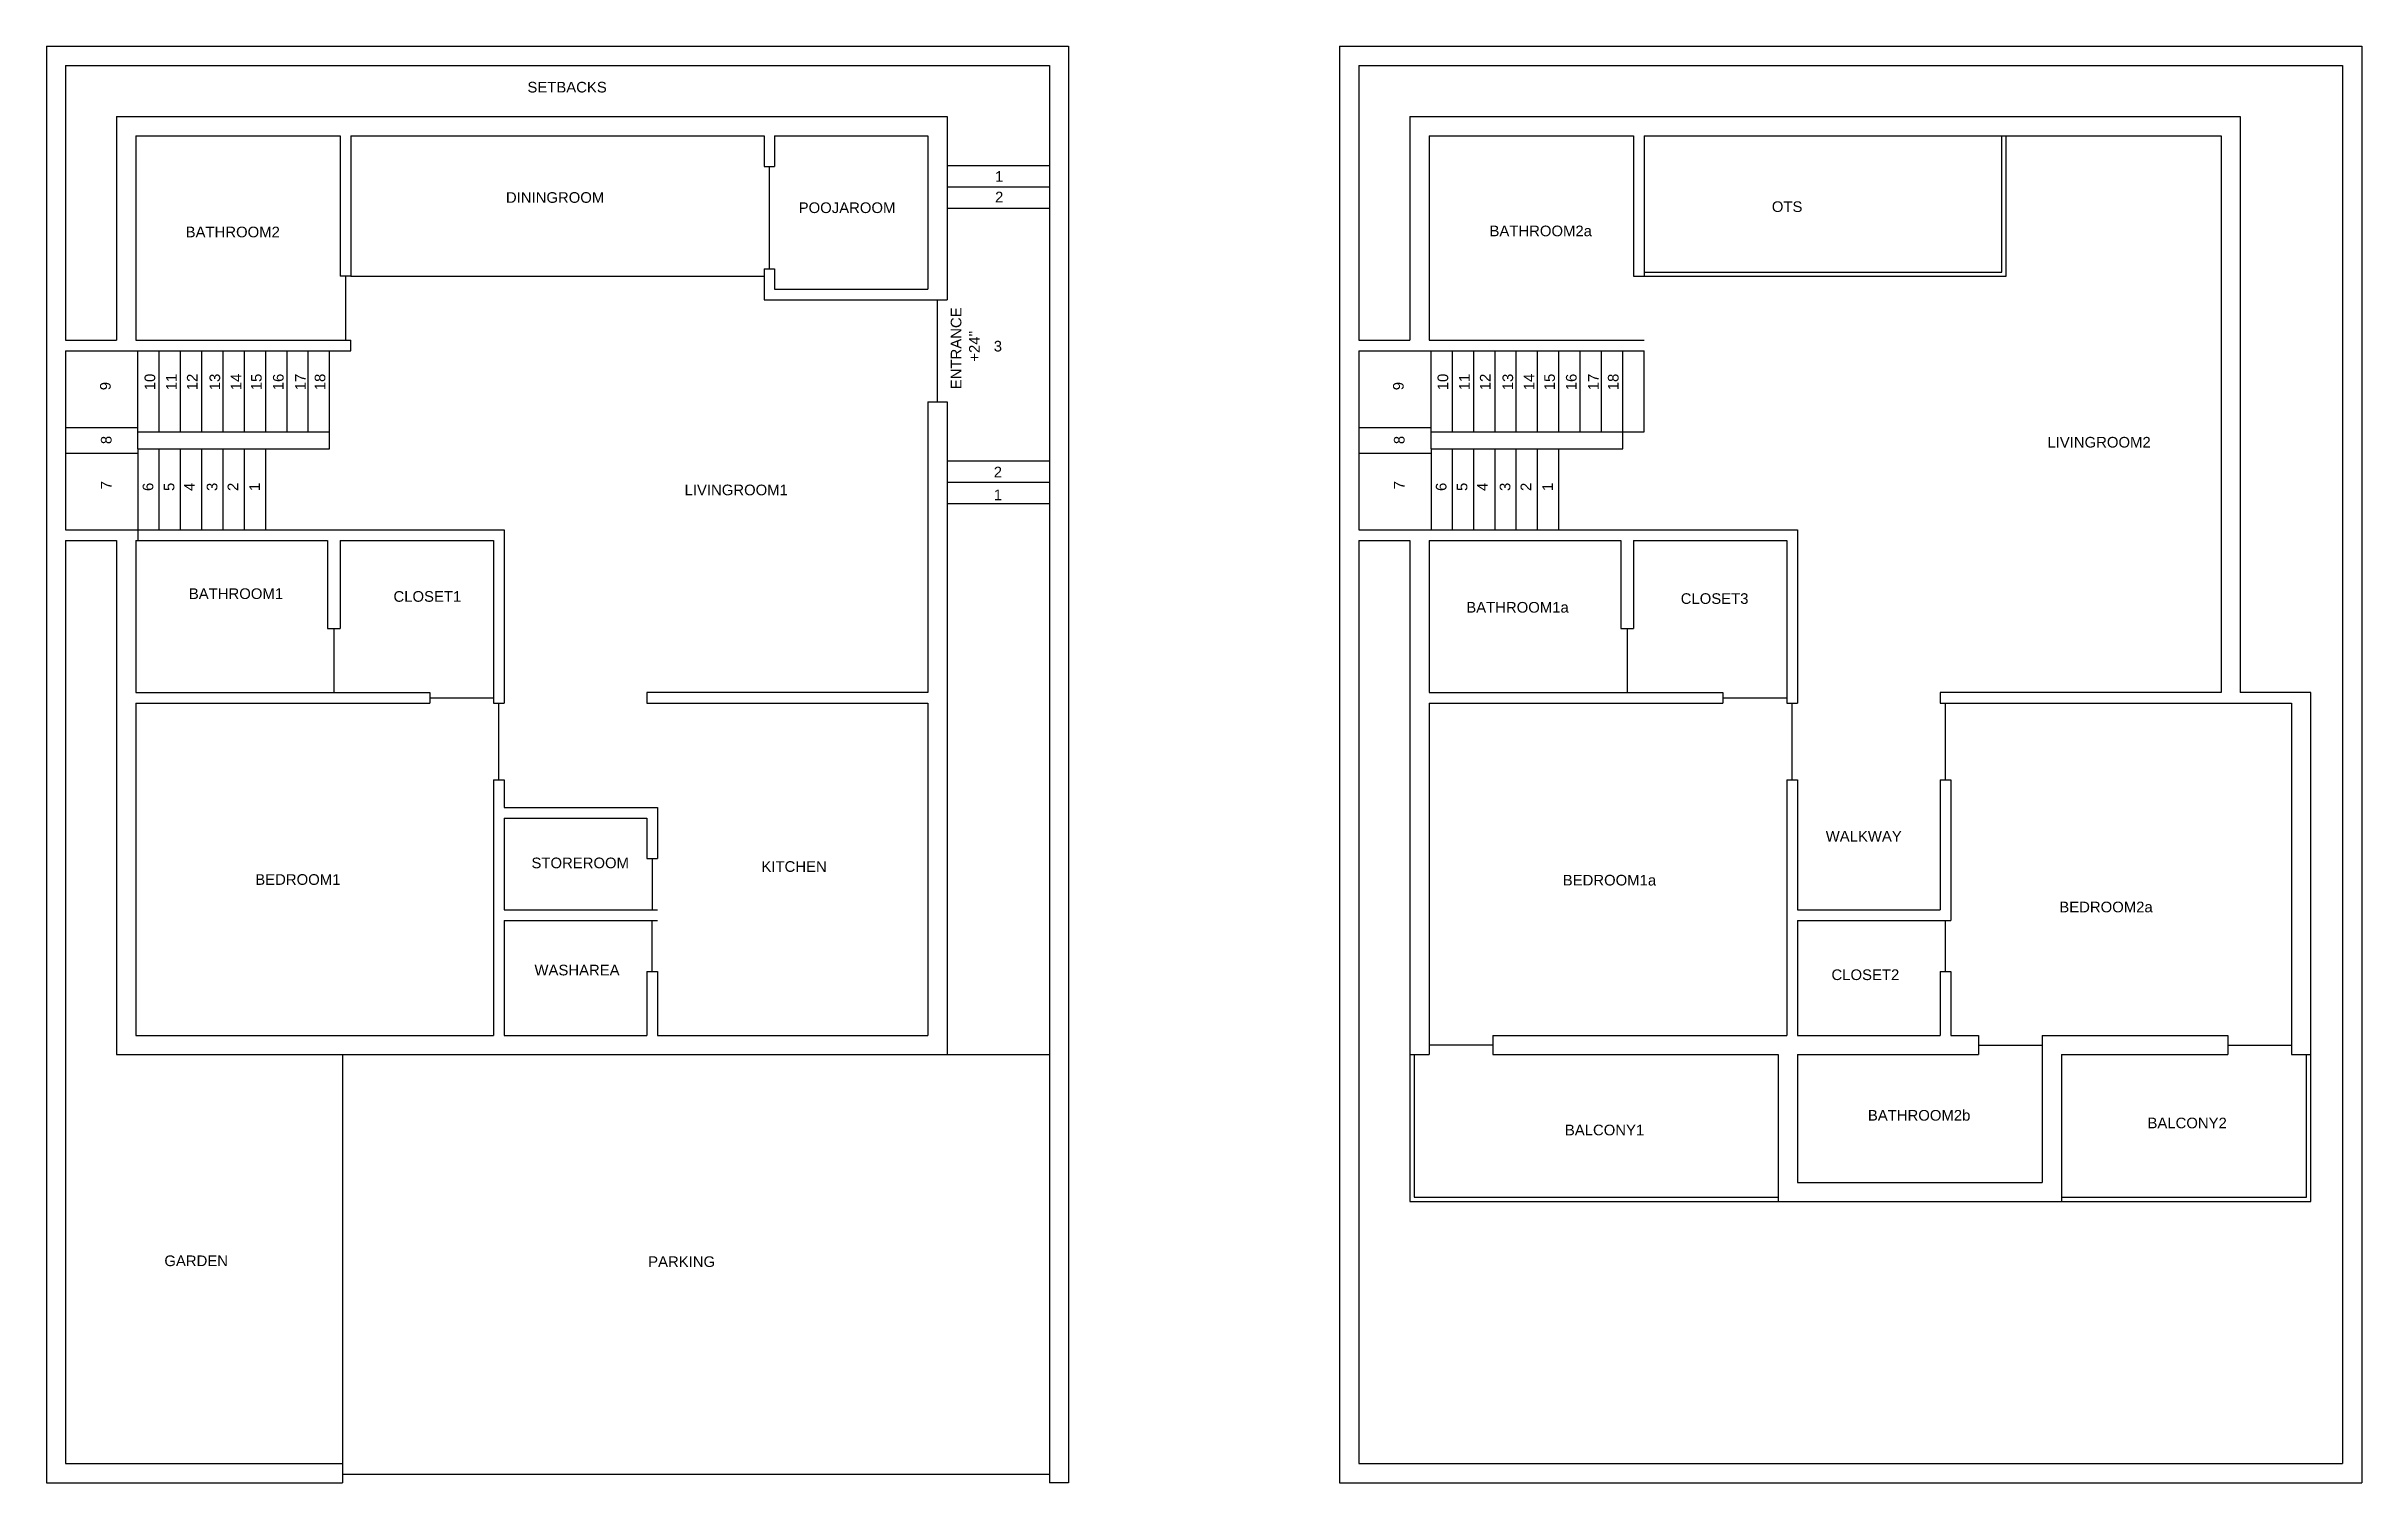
# Model space of a CAD drawing. Header units: feet. Extents: x 20 to 1107, y -657 to 17.
import ezdxf

# ---------------------------------------------------------------- set-up
doc = ezdxf.new("R2010")
doc.units = ezdxf.units.FT
doc.header["$MEASUREMENT"] = 0
for name, color, linetype in [('Balcony1', 7, 'Continuous'), ('Balcony2', 7, 'Continuous'), ('BathRoom1', 7, 'Continuous'), ('BathRoom1a', 7, 'Continuous'), ('BathRoom2', 7, 'Continuous'), ('BathRoom2a', 7, 'Continuous'), ('BathRoom2b', 7, 'Continuous'), ('BedRoom1', 7, 'Continuous'), ('BedRoom1a', 7, 'Continuous'), ('BedRoom2a', 7, 'Continuous'), ('Boundary', 7, 'Continuous'), ('Closet1', 7, 'Continuous'), ('Closet2', 7, 'Continuous'), ('Closet3', 7, 'Continuous'), ('DiningRoom', 7, 'Continuous'), ('Door2.6fD.Panel', 7, 'Continuous'), ('Door3fD.Panel', 7, 'Continuous'), ('Door4fD.Panel', 7, 'Continuous'), ('Entrance_Staircase', 7, 'Continuous'), ('Entrance_Staircase_wall', 7, 'Continuous'), ('Garden', 7, 'Continuous'), ('Kitchen', 7, 'Continuous'), ('LivingRoom1', 7, 'Continuous'), ('LivingRoom2', 7, 'Continuous'), ('Main_gate', 7, 'Continuous'), ('OTS', 7, 'Continuous'), ('Parking', 7, 'Continuous'), ('PoojaRoom', 7, 'Continuous'), ('Setbacks', 7, 'Continuous'), ('Staircase', 7, 'Continuous'), ('Staircase_innerwall', 7, 'Continuous'), ('Staircase_outertwall', 7, 'Continuous'), ('StoreRoom', 7, 'Continuous'), ('Walkway', 7, 'Continuous'), ('WashArea', 7, 'Continuous')]:
    doc.layers.add(name, color=color, linetype=linetype)
doc.styles.get("Standard").update_dxf_attribs({"font": 'arial.ttf'})

msp = doc.modelspace()

# ---------------------------------------------------------------- linework, layer by layer
at = {"layer": 'Balcony1'}
for p, q in [((660.4, -456), (669.4, -456)), ((660.4, -456), (660.4, -525)), ((662.4, -456), (662.4, -523)), ((699.4, -447), (699.4, -456)), ((699.4, -456), (833.4, -456)), ((833.4, -456), (833.4, -525)), ((660.4, -525), (833.4, -525)), ((662.4, -523), (833.4, -523))]:
    msp.add_line(p, q, dxfattribs=at)
at = {"layer": 'Balcony2'}
for p, q in [((966.4, -456), (966.4, -525)), ((966.4, -456), (1044.5, -456)), ((1044.5, -447), (1044.5, -456)), ((1074.5, -456), (1083.5, -456)), ((1081.5, -523), (1081.5, -456)), ((1083.5, -525), (1083.5, -456)), ((966.4, -523), (1081.5, -523)), ((966.4, -525), (1083.5, -525))]:
    msp.add_line(p, q, dxfattribs=at)
at = {"layer": 'BathRoom1'}
for p, q in [((62.1, -214.6), (62.1, -286)), ((62.1, -214.6), (152.1, -214.6)), ((152.1, -214.6), (152.1, -256)), ((152.1, -256), (158.1, -256)), ((62.1, -286), (157.7, -286))]:
    msp.add_line(p, q, dxfattribs=at)
at = {"layer": 'BathRoom1a'}
for p, q in [((669.4, -214.6), (759.4, -214.6)), ((669.4, -214.6), (669.4, -286)), ((759.4, -214.6), (759.4, -256)), ((759.4, -256), (765.4, -256)), ((669.4, -286), (765.4, -286))]:
    msp.add_line(p, q, dxfattribs=at)
at = {"layer": 'BathRoom2'}
for p, q in [((62.1, -24.6), (158.1, -24.6)), ((62.1, -24.6), (62.1, -120.6)), ((158.1, -24.6), (158.1, -90.6)), ((163.1, -90.6), (158.1, -90.6)), ((62.1, -120.6), (163.1, -120.6))]:
    msp.add_line(p, q, dxfattribs=at)
at = {"layer": 'BathRoom2a'}
for p, q in [((669.4, -24.6), (765.4, -24.6)), ((669.4, -24.6), (669.4, -120.6)), ((765.4, -24.6), (765.4, -90.6)), ((765.4, -90.6), (770.4, -90.6)), ((669.4, -120.6), (770.4, -120.6))]:
    msp.add_line(p, q, dxfattribs=at)
at = {"layer": 'BathRoom2b'}
for p, q in [((842.4, -456), (842.4, -516)), ((842.4, -456), (927.4, -456)), ((927.4, -447), (927.4, -456)), ((957.4, -447), (957.4, -516)), ((842.4, -516), (957.4, -516))]:
    msp.add_line(p, q, dxfattribs=at)
at = {"layer": 'BedRoom1'}
for p, q in [((62.1, -291), (62.1, -447)), ((62.1, -291), (200.1, -291)), ((230.1, -291), (235.1, -291)), ((230.1, -327), (230.1, -447)), ((230.1, -327), (235.1, -327)), ((62.1, -447), (230.1, -447))]:
    msp.add_line(p, q, dxfattribs=at)
at = {"layer": 'BedRoom1a'}
for p, q in [((669.4, -291), (669.4, -456)), ((669.4, -291), (807.4, -291)), ((807.4, -286), (807.4, -291)), ((837.4, -291), (842.4, -291)), ((837.4, -327), (837.4, -447)), ((837.4, -327), (842.4, -327)), ((699.4, -447), (837.4, -447))]:
    msp.add_line(p, q, dxfattribs=at)
at = {"layer": 'BedRoom2a'}
for p, q in [((909.4, -291), (1074.5, -291)), ((1074.5, -291), (1074.5, -456)), ((914.4, -327), (914.4, -393)), ((914.4, -417), (914.4, -447)), ((914.4, -447), (927.4, -447)), ((957.4, -447), (1044.5, -447))]:
    msp.add_line(p, q, dxfattribs=at)
at = {"layer": 'Boundary'}
for p, q in [((20.1, 17.4), (500.1, 17.4)), ((20.1, 17.4), (20.1, -657)), ((500.1, 17.4), (500.1, -657)), ((627.4, 17.4), (1107.4, 17.4)), ((627.4, 17.4), (627.4, -657)), ((1107.4, 17.4), (1107.4, -657)), ((491.1, 8.4), (491.1, -456)), ((636.4, 8.4), (1098.4, 8.4)), ((636.4, 8.4), (636.4, -120.6)), ((1098.4, 8.4), (1098.4, -648)), ((660.4, -15.6), (1050.4, -15.6)), ((660.4, -15.6), (660.4, -120.6)), ((1050.4, -15.6), (1050.4, -286)), ((636.4, -120.6), (660.4, -120.6)), ((636.4, -214.6), (660.4, -214.6)), ((636.4, -214.6), (636.4, -648)), ((660.4, -214.6), (660.4, -456)), ((1083.5, -286), (1050.4, -286)), ((1083.5, -456), (1083.5, -286)), ((833.4, -525), (966.4, -525)), ((636.4, -648), (1098.4, -648)), ((20.1, -657), (159.1, -657)), ((500.1, -657), (491.1, -657)), ((627.4, -657), (1107.4, -657))]:
    msp.add_line(p, q, dxfattribs=at)
at = {"layer": 'Closet1'}
for p, q in [((158.1, -214.6), (230.1, -214.6)), ((158.1, -214.6), (158.1, -256)), ((230.1, -214.6), (230.1, -291)), ((157.7, -286), (200.1, -286)), ((200.1, -286), (200.1, -291))]:
    msp.add_line(p, q, dxfattribs=at)
at = {"layer": 'Closet2'}
for p, q in [((842.4, -393), (842.4, -447)), ((842.4, -393), (914.4, -393)), ((909.4, -417), (909.4, -447)), ((909.4, -417), (914.4, -417)), ((842.4, -447), (909.4, -447))]:
    msp.add_line(p, q, dxfattribs=at)
at = {"layer": 'Closet3'}
for p, q in [((765.4, -214.6), (837.4, -214.6)), ((765.4, -214.6), (765.4, -256)), ((837.4, -214.6), (837.4, -291)), ((765.4, -286), (807.4, -286))]:
    msp.add_line(p, q, dxfattribs=at)
at = {"layer": 'DiningRoom'}
for p, q in [((163.1, -24.6), (163.1, -90.6)), ((163.1, -24.6), (357.1, -24.6)), ((357.1, -24.6), (357.1, -39.1)), ((163.1, -90.6), (357.1, -90.6)), ((357.1, -87.1), (357.1, -101.6))]:
    msp.add_line(p, q, dxfattribs=at)
at = {"layer": 'Door2.6fD.Panel'}
for p, q in [((160.6, -90.6), (160.6, -120.6)), ((155.1, -256), (155.1, -286)), ((762.4, -256), (762.4, -286)), ((200.1, -288.5), (230.1, -288.5)), ((807.4, -288.5), (837.4, -288.5)), ((304.6, -364), (304.6, -388)), ((304.6, -417), (304.6, -393)), ((911.9, -417), (911.9, -393)), ((699.4, -451.5), (669.4, -451.5)), ((927.4, -451.5), (957.4, -451.5)), ((1044.5, -451.5), (1074.5, -451.5))]:
    msp.add_line(p, q, dxfattribs=at)
at = {"layer": 'Door3fD.Panel'}
for p, q in [((232.6, -327), (232.6, -291)), ((839.9, -327), (839.9, -291)), ((911.9, -327), (911.9, -291))]:
    msp.add_line(p, q, dxfattribs=at)
at = {"layer": 'Door4fD.Panel'}
for p, q in [((359.6, -39.1), (359.6, -87.1)), ((438.6, -149.6), (438.6, -101.6))]:
    msp.add_line(p, q, dxfattribs=at)
at = {"layer": 'Entrance_Staircase'}
for p, q in [((443.1, -38.6), (491.1, -38.6)), ((443.1, -48.6), (491.1, -48.6)), ((443.1, -58.6), (491.1, -58.6)), ((443.1, -177.3), (491.1, -177.3)), ((443.1, -187.3), (491.1, -187.3)), ((443.1, -197.3), (491.1, -197.3))]:
    msp.add_line(p, q, dxfattribs=at)
at = {"layer": 'Entrance_Staircase_wall'}
for p, q in [((443.1, -15.6), (443.1, -101.6)), ((434.1, -149.6), (443.1, -149.6)), ((443.1, -149.6), (443.1, -456))]:
    msp.add_line(p, q, dxfattribs=at)
at = {"layer": 'Garden'}
for p, q in [((29.1, -214.6), (53.1, -214.6)), ((29.1, -214.6), (29.1, -648)), ((53.1, -214.6), (53.1, -456)), ((53.1, -456), (159.1, -456)), ((159.1, -456), (159.1, -657)), ((29.1, -648), (159.1, -648))]:
    msp.add_line(p, q, dxfattribs=at)
at = {"layer": 'Kitchen'}
for p, q in [((302.1, -286), (302.1, -291)), ((302.1, -291), (434.1, -291)), ((434.1, -291), (434.1, -447)), ((235.1, -327), (235.1, -340)), ((235.1, -340), (307.1, -340)), ((307.1, -340), (307.1, -364)), ((307.1, -417), (307.1, -447)), ((307.1, -447), (434.1, -447))]:
    msp.add_line(p, q, dxfattribs=at)
at = {"layer": 'LivingRoom1'}
for p, q in [((357.1, -101.6), (443.1, -101.6)), ((434.1, -149.6), (434.1, -286)), ((235.1, -209.6), (235.1, -291)), ((434.1, -286), (302.1, -286))]:
    msp.add_line(p, q, dxfattribs=at)
at = {"layer": 'LivingRoom2'}
for p, q in [((938.4, -24.6), (1041.4, -24.6)), ((1041.4, -24.6), (1041.4, -286)), ((1041.4, -286), (909.4, -286))]:
    msp.add_line(p, q, dxfattribs=at)
at = {"layer": 'Main_gate'}
msp.add_line((159.1, -653), (491.1, -653), dxfattribs=at)
at = {"layer": 'OTS'}
for p, q in [((770.4, -24.6), (770.4, -90.6)), ((770.4, -24.6), (938.4, -24.6)), ((938.4, -88.6), (938.4, -24.6)), ((940.4, -90.6), (940.4, -24.6)), ((770.4, -88.6), (938.4, -88.6)), ((770.4, -90.6), (940.4, -90.6))]:
    msp.add_line(p, q, dxfattribs=at)
at = {"layer": 'Parking'}
for p, q in [((159.1, -456), (443.1, -456)), ((443.1, -456), (491.1, -456)), ((491.1, -456), (491.1, -657))]:
    msp.add_line(p, q, dxfattribs=at)
at = {"layer": 'PoojaRoom'}
for p, q in [((362.1, -24.6), (362.1, -39.1)), ((362.1, -24.6), (434.1, -24.6)), ((434.1, -24.6), (434.1, -96.6)), ((357.1, -39.1), (362.1, -39.1)), ((357.1, -87.1), (362.1, -87.1)), ((362.1, -87.1), (362.1, -96.6)), ((362.1, -96.6), (434.1, -96.6))]:
    msp.add_line(p, q, dxfattribs=at)
at = {"layer": 'Setbacks'}
for p, q in [((29.1, 8.4), (29.1, -120.6)), ((29.1, 8.4), (491.1, 8.4)), ((53.1, -15.6), (443.1, -15.6)), ((53.1, -15.6), (53.1, -120.6)), ((29.1, -120.6), (53.1, -120.6))]:
    msp.add_line(p, q, dxfattribs=at)
at = {"layer": 'Staircase'}
for p, q in [((63.1, -163.6), (63.1, -125.6)), ((73.1, -163.6), (73.1, -125.6)), ((73.1, -163.6), (73.1, -125.6)), ((83.1, -163.6), (83.1, -125.6)), ((83.1, -163.6), (83.1, -125.6)), ((93.1, -163.6), (93.1, -125.6)), ((93.1, -163.6), (93.1, -125.6)), ((103.1, -163.6), (103.1, -125.6)), ((103.1, -163.6), (103.1, -125.6)), ((113.1, -163.6), (113.1, -125.6)), ((113.1, -163.6), (113.1, -125.6)), ((123.1, -163.6), (123.1, -125.6)), ((123.1, -163.6), (123.1, -125.6)), ((133.1, -163.6), (133.1, -125.6)), ((133.1, -163.6), (133.1, -125.6)), ((143.1, -163.6), (143.1, -125.6)), ((143.1, -163.6), (143.1, -125.6)), ((153.1, -163.6), (153.1, -125.6)), ((670.4, -163.6), (670.4, -125.6)), ((680.4, -163.6), (680.4, -125.6)), ((680.4, -163.6), (680.4, -125.6)), ((690.4, -163.6), (690.4, -125.6)), ((690.4, -163.6), (690.4, -125.6)), ((700.4, -163.6), (700.4, -125.6)), ((700.4, -163.6), (700.4, -125.6)), ((710.4, -163.6), (710.4, -125.6)), ((710.4, -163.6), (710.4, -125.6)), ((720.4, -163.6), (720.4, -125.6)), ((720.4, -163.6), (720.4, -125.6)), ((730.4, -163.6), (730.4, -125.6)), ((730.4, -163.6), (730.4, -125.6)), ((740.4, -163.6), (740.4, -125.6)), ((740.4, -163.6), (740.4, -125.6)), ((750.4, -163.6), (750.4, -125.6)), ((750.4, -163.6), (750.4, -125.6)), ((760.4, -163.6), (760.4, -125.6)), ((770.4, -163.6), (770.4, -125.6)), ((29.1, -161.6), (63.1, -161.6)), ((636.4, -161.6), (670.4, -161.6)), ((29.1, -173.6), (63.1, -173.6)), ((63.1, -171.6), (63.1, -214.6)), ((73.1, -209.6), (73.1, -171.6)), ((83.1, -209.6), (83.1, -171.6)), ((93.1, -209.6), (93.1, -171.6)), ((103.1, -209.6), (103.1, -171.6)), ((113.1, -209.6), (113.1, -171.6)), ((123.1, -209.6), (123.1, -171.6)), ((636.4, -173.6), (670.4, -173.6)), ((670.4, -171.6), (670.4, -209.6)), ((680.4, -209.6), (680.4, -171.6)), ((690.4, -209.6), (690.4, -171.6)), ((700.4, -209.6), (700.4, -171.6)), ((710.4, -209.6), (710.4, -171.6)), ((720.4, -209.6), (720.4, -171.6)), ((730.4, -209.6), (730.4, -171.6))]:
    msp.add_line(p, q, dxfattribs=at)
at = {"layer": 'Staircase_innerwall'}
for p, q in [((63.1, -171.6), (63.1, -163.6)), ((63.1, -163.6), (153.1, -163.6)), ((63.1, -171.6), (153.1, -171.6)), ((153.1, -171.6), (153.1, -163.6)), ((670.4, -163.6), (770.4, -163.6)), ((670.4, -171.6), (670.4, -163.6)), ((670.4, -171.6), (760.4, -171.6)), ((760.4, -171.6), (760.4, -163.6))]:
    msp.add_line(p, q, dxfattribs=at)
at = {"layer": 'Staircase_outertwall'}
for p, q in [((29.1, -125.6), (163.1, -125.6)), ((29.1, -125.6), (29.1, -209.6)), ((163.1, -125.6), (163.1, -120.6)), ((636.4, -125.6), (770.4, -125.6)), ((636.4, -125.6), (636.4, -209.6)), ((29.1, -209.6), (235.1, -209.6)), ((636.4, -209.6), (842.4, -209.6))]:
    msp.add_line(p, q, dxfattribs=at)
at = {"layer": 'StoreRoom'}
for p, q in [((235.1, -345), (302.1, -345)), ((235.1, -345), (235.1, -388)), ((302.1, -345), (302.1, -364)), ((302.1, -364), (307.1, -364)), ((235.1, -388), (307.1, -388))]:
    msp.add_line(p, q, dxfattribs=at)
at = {"layer": 'Walkway'}
for p, q in [((842.4, -209.6), (842.4, -291)), ((909.4, -286), (909.4, -291)), ((842.4, -327), (842.4, -388)), ((909.4, -327), (909.4, -388)), ((909.4, -327), (914.4, -327)), ((842.4, -388), (909.4, -388))]:
    msp.add_line(p, q, dxfattribs=at)
at = {"layer": 'WashArea'}
for p, q in [((235.1, -393), (307.1, -393)), ((235.1, -393), (235.1, -447)), ((302.1, -417), (302.1, -447)), ((302.1, -417), (307.1, -417)), ((235.1, -447), (302.1, -447))]:
    msp.add_line(p, q, dxfattribs=at)

# ---------------------------------------------------------------- texts
at = {"layer": 'Balcony1', "insert": (733.2, -488.9), "char_height": 5, "width": 33.942, "attachment_point": 1}
msp.add_mtext('BALCONY1', dxfattribs=at)
at = {"layer": 'Balcony2', "insert": (1006.8, -485.6), "char_height": 5, "width": 32.441, "attachment_point": 1}
msp.add_mtext('BALCONY2', dxfattribs=at)
at = {"layer": 'BathRoom1', "insert": (87, -237.1), "char_height": 5, "width": 33.801, "attachment_point": 1}
msp.add_mtext('BATHROOM1', dxfattribs=at)
at = {"layer": 'BathRoom1a', "insert": (686.9, -243.5), "char_height": 5, "width": 46.327, "attachment_point": 1}
msp.add_mtext('BATHROOM1a', dxfattribs=at)
at = {"layer": 'BathRoom2', "insert": (85.5, -67.3), "char_height": 5, "width": 33.942, "attachment_point": 1}
msp.add_mtext('BATHROOM2', dxfattribs=at)
at = {"layer": 'BathRoom2a', "insert": (697.8, -66.8), "char_height": 5, "width": 33.942, "attachment_point": 1}
msp.add_mtext('BATHROOM2a', dxfattribs=at)
at = {"layer": 'BathRoom2b', "insert": (875.5, -482), "char_height": 5, "width": 33.942, "attachment_point": 1}
msp.add_mtext('BATHROOM2b', dxfattribs=at)
at = {"layer": 'BedRoom1', "insert": (118.2, -371.3), "char_height": 5, "width": 33.942, "attachment_point": 1}
msp.add_mtext('BEDROOM1', dxfattribs=at)
at = {"layer": 'BedRoom1a', "insert": (732.2, -371.6), "char_height": 5, "width": 42.538, "attachment_point": 1}
msp.add_mtext('BEDROOM1a', dxfattribs=at)
at = {"layer": 'BedRoom2a', "insert": (965.4, -384.2), "char_height": 5, "width": 33.942, "attachment_point": 1}
msp.add_mtext('BEDROOM2a', dxfattribs=at)
at = {"layer": 'Closet1', "insert": (183.1, -238.4), "char_height": 5, "width": 33.942, "attachment_point": 1}
msp.add_mtext('CLOSET1', dxfattribs=at)
at = {"layer": 'Closet2', "insert": (858.4, -416), "char_height": 5, "width": 33.942, "attachment_point": 1}
msp.add_mtext('CLOSET2', dxfattribs=at)
at = {"layer": 'Closet3', "insert": (787.6, -239.4), "char_height": 5, "width": 33.942, "attachment_point": 1}
msp.add_mtext('CLOSET3', dxfattribs=at)
at = {"layer": 'DiningRoom', "insert": (235.9, -51.1), "char_height": 5, "width": 33.942, "attachment_point": 1}
msp.add_mtext('DININGROOM', dxfattribs=at)
at = {"layer": 'Entrance_Staircase', "char_height": 5, "width": 33.942, "attachment_point": 1}
for s, insert in [('1', (465.6, -41.2)), ('2', (465.6, -50.9)), ('3', (465, -120.9)), ('2', (465, -180)), ('1', (465, -190.7))]:
    msp.add_mtext(s, dxfattribs=dict(at, insert=insert))
at = {"layer": 'Entrance_Staircase', "char_height": 5, "width": 33.942, "attachment_point": 1, "rotation": 90}
for s, insert in [('ENTRANCE', (444.8, -143.6)), ("+24''", (453.4, -130.7))]:
    msp.add_mtext(s, dxfattribs=dict(at, insert=insert))
at = {"layer": 'Garden', "insert": (75.5, -550.3), "char_height": 5, "width": 33.942, "attachment_point": 1}
msp.add_mtext('GARDEN', dxfattribs=at)
at = {"layer": 'Kitchen', "insert": (355.9, -365.2), "char_height": 5, "width": 33.942, "attachment_point": 1}
msp.add_mtext('KITCHEN', dxfattribs=at)
at = {"layer": 'LivingRoom1', "insert": (319.8, -188.4), "char_height": 5, "width": 33.942, "attachment_point": 1}
msp.add_mtext('LIVINGROOM1', dxfattribs=at)
at = {"layer": 'LivingRoom2', "insert": (959.8, -166), "char_height": 5, "width": 33.942, "attachment_point": 1}
msp.add_mtext('LIVINGROOM2', dxfattribs=at)
at = {"layer": 'OTS', "insert": (830.4, -55.4), "char_height": 5, "width": 33.942, "attachment_point": 1}
msp.add_mtext('OTS', dxfattribs=at)
at = {"layer": 'Parking', "insert": (302.7, -550.7), "char_height": 5, "width": 33.942, "attachment_point": 1}
msp.add_mtext('PARKING', dxfattribs=at)
at = {"layer": 'PoojaRoom', "insert": (373.4, -55.9), "char_height": 5, "width": 33.942, "attachment_point": 1}
msp.add_mtext('POOJAROOM', dxfattribs=at)
at = {"layer": 'Setbacks', "insert": (246, 0.7), "char_height": 5, "width": 33.942, "attachment_point": 1}
msp.add_mtext('SETBACKS', dxfattribs=at)
at = {"layer": 'Staircase', "char_height": 5, "width": 33.942, "attachment_point": 1, "rotation": 90}
for s, insert in [('9', (45.3, -144.1)), ('10', (66.2, -144.1)), ('11', (76.3, -144.1)), ('12', (86.1, -144.1)), ('13', (96.7, -144.1)), ('14', (106.7, -144.1)), ('15', (116.2, -144.1)), ('16', (126.5, -144.1)), ('17', (136.9, -144.1)), ('18', (146.1, -144.1)), ('9', (652.5, -144.1)), ('10', (673.4, -144.1)), ('11', (683.5, -144.1)), ('12', (693.3, -144.1)), ('13', (703.9, -144.1)), ('14', (713.9, -144.1)), ('15', (723.5, -144.1)), ('16', (733.7, -144.1)), ('17', (744.1, -144.1)), ('18', (753.4, -144.1)), ('8', (45.7, -169.4)), ('8', (652.9, -169.4)), ('7', (45.7, -190.6)), ('6', (65.3, -191.4)), ('5', (75.2, -191.4)), ('4', (84.8, -191.4)), ('3', (95.4, -191.4)), ('2', (105.2, -191.4)), ('1', (115.4, -191.4)), ('7', (652.9, -190.6)), ('6', (672.6, -191.4)), ('5', (682.4, -191.4)), ('4', (692, -191.4)), ('3', (702.6, -191.4)), ('2', (712.4, -191.4)), ('1', (722.6, -191.4))]:
    msp.add_mtext(s, dxfattribs=dict(at, insert=insert))
at = {"layer": 'StoreRoom', "insert": (247.9, -363.5), "char_height": 5, "width": 33.942, "attachment_point": 1}
msp.add_mtext('STOREROOM', dxfattribs=at)
at = {"layer": 'Walkway', "insert": (855.7, -351), "char_height": 5, "width": 33.942, "attachment_point": 1}
msp.add_mtext('WALKWAY', dxfattribs=at)
at = {"layer": 'WashArea', "insert": (249.3, -413.8), "char_height": 5, "width": 33.942, "attachment_point": 1}
msp.add_mtext('WASHAREA', dxfattribs=at)

doc.saveas('drawing.dxf')
